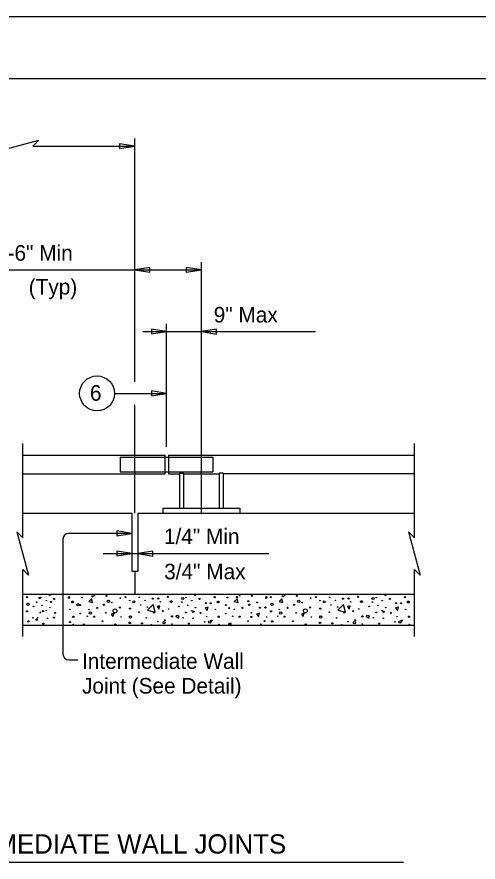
# Model space of a CAD drawing. Extents: x 2 to 71, y 0 to 22.
# Drawn here: x 19.85 to 23.59, y 15.16 to 22 of the extents above; entities that cross this region are included whole.
import ezdxf

# ---------------------------------------------------------------- set-up
doc = ezdxf.new("R2010")
doc.units = 0
doc.layers.add('Level 1', color=7, linetype='Continuous')

msp = doc.modelspace()

# ---------------------------------------------------------------- linework, layer by layer
at = {"layer": 'Level 1'}
for p, q in [((36, 22), (2, 22)), ((35.499, 21.499), (4.001, 21.499)), ((20.809, 20.8903), (20.809, 21.0153)), ((20.0298, 20.9997), (19.6798, 20.906)), ((20.0298, 20.9997), (19.9829, 20.9528)), ((19.9829, 20.9528), (20.809, 20.9528)), ((20.809, 19.0466), (20.809, 20.8903)), ((21.3487, 19.8903), (21.3487, 20.0153)), ((19.6523, 19.9528), (21.3487, 19.9528)), ((21.3487, 17.9841), (21.3487, 19.8903)), ((21.0674, 19.3903), (21.0674, 19.5153)), ((20.8752, 19.4528), (22.2717, 19.4528)), ((21.0674, 18.5217), (21.0674, 19.3903)), ((20.6451, 18.9528), (21.0674, 18.9528)), ((20.809, 17.9841), (20.809, 18.8591)), ((19.9017, 17.7843), (19.9017, 18.5466)), ((23.0742, 17.7843), (23.0742, 18.5466)), ((19.9017, 18.4528), (21.0517, 18.4528)), ((20.6924, 18.4363), (20.6924, 18.3177)), ((20.6924, 18.4363), (21.0517, 18.4363)), ((21.0517, 18.4528), (21.0517, 18.3005)), ((21.0517, 18.4363), (21.083, 18.4363)), ((21.083, 18.4528), (21.083, 18.3005)), ((21.083, 18.4528), (23.0742, 18.4528)), ((21.083, 18.4363), (21.4424, 18.4363)), ((21.4424, 18.4363), (21.4424, 18.3177)), ((19.9017, 18.3005), (21.0517, 18.3005)), ((20.6924, 18.3177), (21.0517, 18.3177)), ((21.0517, 18.3177), (21.083, 18.3177)), ((21.083, 18.3177), (21.4424, 18.3177)), ((21.083, 18.3005), (21.1728, 18.3005)), ((21.1728, 18.3074), (21.1728, 18.0232)), ((21.1728, 18.3074), (21.204, 18.3074)), ((21.204, 18.3074), (21.204, 18.0232)), ((21.204, 18.3005), (21.4933, 18.3005)), ((21.4933, 18.3074), (21.4933, 18.0232)), ((21.5245, 18.3074), (21.4933, 18.3074)), ((21.5245, 18.3074), (21.5245, 18.0232)), ((23.0742, 18.3005), (21.5245, 18.3005)), ((21.0362, 18.0232), (21.0362, 17.984)), ((21.0362, 18.0232), (21.6612, 18.0232)), ((21.6612, 18.0232), (21.6612, 17.984)), ((19.9017, 17.9841), (20.7862, 17.9841)), ((20.7862, 17.9841), (20.7862, 17.5154)), ((20.833, 17.9841), (23.0742, 17.9841)), ((20.833, 17.9841), (20.833, 17.5154)), ((19.8548, 17.8312), (19.9017, 17.7843)), ((19.8548, 17.8312), (19.9486, 17.4812)), ((20.7862, 17.8201), (20.2748, 17.8201)), ((23.0273, 17.8312), (23.0742, 17.7843)), ((23.0273, 17.8312), (23.1211, 17.4812)), ((20.2279, 17.7733), (20.2279, 16.8434)), ((20.5542, 17.656), (21.8951, 17.656)), ((19.9017, 16.9841), (19.9017, 17.528)), ((19.9017, 17.528), (19.9486, 17.4812)), ((20.7862, 17.5154), (20.833, 17.5154)), ((20.8096, 17.5154), (20.8096, 17.3279)), ((23.0742, 16.9841), (23.0742, 17.528)), ((23.0742, 17.528), (23.1211, 17.4812)), ((19.9017, 17.3279), (23.0742, 17.3279)), ((20.46, 17.2903), (20.4373, 17.2677)), ((20.4373, 17.2677), (20.4684, 17.2592)), ((20.4684, 17.2592), (20.46, 17.2903)), ((20.9578, 17.2442), (20.9124, 17.199)), ((20.9747, 17.182), (20.9578, 17.2442)), ((21.6378, 17.2903), (21.6152, 17.2677)), ((21.6152, 17.2677), (21.6463, 17.2592)), ((21.6463, 17.2592), (21.6378, 17.2903)), ((22.0012, 17.2903), (21.9786, 17.2677)), ((21.9786, 17.2677), (22.0097, 17.2592)), ((22.0097, 17.2592), (22.0012, 17.2903)), ((22.499, 17.2442), (22.4537, 17.199)), ((22.5159, 17.182), (22.499, 17.2442)), ((20.6412, 17.1728), (20.6186, 17.167)), ((20.6327, 17.1459), (20.6412, 17.1728)), ((20.9124, 17.199), (20.9747, 17.182)), ((21.0136, 17.2346), (20.991, 17.2289)), ((20.991, 17.2289), (21.0052, 17.2077)), ((21.0052, 17.2077), (21.0136, 17.2346)), ((21.4034, 17.2237), (21.3808, 17.218)), ((21.3808, 17.218), (21.3949, 17.1968)), ((21.3949, 17.1968), (21.4034, 17.2237)), ((21.819, 17.1728), (21.7965, 17.167)), ((21.8106, 17.1459), (21.819, 17.1728)), ((22.1824, 17.1728), (22.1598, 17.167)), ((22.1739, 17.1459), (22.1824, 17.1728)), ((22.4537, 17.199), (22.5159, 17.182)), ((22.5548, 17.2346), (22.5322, 17.2289)), ((22.5322, 17.2289), (22.5464, 17.2077)), ((22.5464, 17.2077), (22.5548, 17.2346)), ((22.9447, 17.2237), (22.9221, 17.218)), ((22.9221, 17.218), (22.9362, 17.1968)), ((22.9362, 17.1968), (22.9447, 17.2237)), ((20.6186, 17.167), (20.6327, 17.1459)), ((21.7965, 17.167), (21.8106, 17.1459)), ((22.1598, 17.167), (22.1739, 17.1459)), ((19.9017, 17.0778), (23.0742, 17.0778)), ((20.2748, 16.7966), (20.3489, 16.7966)), ((18.6557, 15.1594), (22.9846, 15.1594))]:
    msp.add_line(p, q, dxfattribs=at)
for points in [[(20.809, 20.9528), (20.6865, 20.9728), (20.6865, 20.9341)], [(20.809, 19.9528), (20.9315, 19.9328), (20.9315, 19.9716)], [(21.3487, 19.9528), (21.2262, 19.9728), (21.2262, 19.9341)], [(21.0674, 19.4528), (20.9449, 19.4728), (20.9449, 19.4341)], [(21.3487, 19.4528), (21.4712, 19.4328), (21.4712, 19.4716)], [(21.0674, 18.9528), (20.9449, 18.9728), (20.9449, 18.9341)], [(20.7862, 17.8201), (20.6637, 17.8401), (20.6637, 17.8013)], [(20.7862, 17.656), (20.6637, 17.676), (20.6637, 17.6372)], [(20.833, 17.656), (20.9555, 17.636), (20.9555, 17.6747)]]:
    msp.add_lwpolyline(points, close=True, dxfattribs=at)
for centre, radius in [((20.504, 18.9528), 0.1411), ((19.9367, 17.3034), 0.00448), ((20.1195, 17.3175), 0.00214), ((20.2789, 17.3034), 0.00448), ((20.4665, 17.3104), 0.00428), ((20.4812, 17.3147), 0.00214), ((20.5801, 17.3147), 0.00448), ((20.7342, 17.3034), 0.00448), ((21.0779, 17.3061), 0.00448), ((21.2974, 17.3175), 0.00214), ((21.4568, 17.3034), 0.00448), ((21.6377, 17.3036), 0.00568), ((21.659, 17.3147), 0.00214), ((21.758, 17.3147), 0.00448), ((21.8748, 17.3038), 0.00428), ((21.9121, 17.3034), 0.00448), ((22.0077, 17.3104), 0.00428), ((22.0224, 17.3147), 0.00214), ((22.1214, 17.3147), 0.00448), ((22.2755, 17.3034), 0.00448), ((22.6191, 17.3061), 0.00448), ((22.8386, 17.3175), 0.00214), ((22.998, 17.3034), 0.00448), ((19.9454, 17.2461), 0.00897), ((20.014, 17.2633), 0.00214), ((20.0398, 17.2982), 0.00568), ((20.0466, 17.3007), 0.00214), ((20.0589, 17.2374), 0.00214), ((20.0936, 17.2748), 0.00214), ((20.131, 17.2649), 0.00428), ((20.1558, 17.2892), 0.00448), ((20.2768, 17.2984), 0.00428), ((20.3058, 17.2645), 0.00789), ((20.3495, 17.242), 0.00897), ((20.368, 17.2398), 0.00425), ((20.3821, 17.3013), 0.00354), ((20.559, 17.2422), 0.00515), ((20.5956, 17.2703), 0.00897), ((20.6226, 17.261), 0.00284), ((20.6933, 17.2956), 0.00214), ((20.7682, 17.2759), 0.00214), ((20.8021, 17.2661), 0.00709), ((20.8456, 17.3034), 0.00214), ((20.8579, 17.2401), 0.00214), ((20.8926, 17.2775), 0.00214), ((20.9548, 17.2919), 0.00448), ((21.0001, 17.2928), 0.00428), ((21.0162, 17.2655), 0.00214), ((21.1048, 17.2672), 0.00789), ((21.1981, 17.2929), 0.00897), ((21.1919, 17.2633), 0.00214), ((21.2245, 17.3007), 0.00214), ((21.2368, 17.2374), 0.00214), ((21.2715, 17.2748), 0.00214), ((21.3337, 17.2892), 0.00448), ((21.3841, 17.2558), 0.00448), ((21.4243, 17.2547), 0.00428), ((21.4837, 17.2645), 0.00789), ((21.5459, 17.2398), 0.00425), ((21.56, 17.3013), 0.00354), ((21.729, 17.2703), 0.00428), ((21.7368, 17.2422), 0.00515), ((21.8004, 17.261), 0.00284), ((21.8711, 17.2956), 0.00214), ((21.9208, 17.2461), 0.00897), ((22.1002, 17.2422), 0.00515), ((22.1369, 17.2703), 0.00897), ((22.1638, 17.261), 0.00284), ((22.2345, 17.2956), 0.00214), ((22.3095, 17.2759), 0.00214), ((22.3434, 17.2661), 0.00709), ((22.3868, 17.3034), 0.00214), ((22.3991, 17.2401), 0.00214), ((22.4339, 17.2775), 0.00214), ((22.496, 17.2919), 0.00448), ((22.5414, 17.2928), 0.00428), ((22.5574, 17.2655), 0.00214), ((22.646, 17.2672), 0.00789), ((22.7393, 17.2929), 0.00897), ((22.7332, 17.2633), 0.00214), ((22.7657, 17.3007), 0.00214), ((22.778, 17.2374), 0.00214), ((22.8128, 17.2748), 0.00214), ((22.8749, 17.2892), 0.00448), ((22.9254, 17.2558), 0.00448), ((22.9656, 17.2547), 0.00428), ((23.0249, 17.2645), 0.00789), ((19.9369, 17.1888), 0.0043), ((19.9887, 17.229), 0.00284), ((20.0445, 17.18), 0.00284), ((20.0659, 17.1901), 0.00428), ((20.0935, 17.1948), 0.00214), ((20.1234, 17.2192), 0.00214), ((20.1643, 17.1761), 0.00448), ((20.2838, 17.2056), 0.00214), ((20.368, 17.1705), 0.00284), ((20.4387, 17.2051), 0.00214), ((20.4503, 17.1751), 0.00897), ((20.5045, 17.2171), 0.0043), ((20.5751, 17.176), 0.00284), ((20.6494, 17.1925), 0.0158), ((20.689, 17.22), 0.00448), ((20.771, 17.2115), 0.0043), ((20.8435, 17.1827), 0.00284), ((20.9114, 17.2234), 0.00214), ((20.9633, 17.1788), 0.00448), ((21.0365, 17.1905), 0.00448), ((21.0828, 17.2083), 0.00214), ((21.1666, 17.229), 0.00284), ((21.2224, 17.18), 0.00284), ((21.2713, 17.1948), 0.00214), ((21.2829, 17.1855), 0.00568), ((21.3013, 17.2192), 0.00214), ((21.3422, 17.1761), 0.00448), ((21.4617, 17.2056), 0.00214), ((21.5459, 17.1705), 0.00284), ((21.5742, 17.2153), 0.00428), ((21.6166, 17.2051), 0.00214), ((21.6823, 17.2171), 0.0043), ((21.753, 17.176), 0.00284), ((21.823, 17.2184), 0.00428), ((21.8669, 17.22), 0.00448), ((21.9123, 17.1888), 0.0043), ((21.98, 17.2051), 0.00214), ((21.9916, 17.1751), 0.00897), ((22.0457, 17.2171), 0.0043), ((22.1164, 17.176), 0.00284), ((22.1906, 17.1925), 0.0158), ((22.2303, 17.22), 0.00448), ((22.3123, 17.2115), 0.0043), ((22.3847, 17.1827), 0.00284), ((22.4527, 17.2234), 0.00214), ((22.5045, 17.1788), 0.00448), ((22.5777, 17.1905), 0.00448), ((22.624, 17.2083), 0.00214), ((22.7078, 17.229), 0.00284), ((22.7636, 17.18), 0.00284), ((22.8126, 17.1948), 0.00214), ((22.8242, 17.1855), 0.00568), ((22.8425, 17.2192), 0.00214), ((22.8834, 17.1761), 0.00448), ((23.0029, 17.2056), 0.00214), ((19.9464, 17.1072), 0.00603), ((19.9846, 17.1365), 0.00284), ((20.0152, 17.1215), 0.00568), ((20.0222, 17.1368), 0.00214), ((20.1031, 17.133), 0.00214), ((20.1556, 17.1383), 0.00428), ((20.2846, 17.102), 0.00428), ((20.3114, 17.145), 0.00583), ((20.4251, 17.1493), 0.00214), ((20.4807, 17.1458), 0.00448), ((20.5483, 17.109), 0.00359), ((20.6988, 17.1426), 0.00214), ((20.7692, 17.0958), 0.00603), ((20.7739, 17.1431), 0.00849), ((20.7768, 17.149), 0.00214), ((20.9021, 17.1357), 0.00214), ((20.9959, 17.106), 0.00214), ((21.0467, 17.0977), 0.00861), ((21.0524, 17.1166), 0.00448), ((21.1104, 17.1477), 0.00583), ((21.1558, 17.1478), 0.0103), ((21.1625, 17.1365), 0.00284), ((21.2001, 17.1368), 0.00214), ((21.281, 17.133), 0.00214), ((21.3748, 17.1033), 0.00214), ((21.3911, 17.1455), 0.00214), ((21.4159, 17.1035), 0.00897), ((21.4313, 17.1139), 0.00448), ((21.4893, 17.145), 0.00583), ((21.603, 17.1493), 0.00214), ((21.6586, 17.1458), 0.00448), ((21.7262, 17.109), 0.00359), ((21.7536, 17.1437), 0.00428), ((21.8607, 17.1102), 0.00428), ((21.8767, 17.1426), 0.00214), ((21.9219, 17.1072), 0.00603), ((21.9663, 17.1493), 0.00214), ((22.0219, 17.1458), 0.00448), ((22.0896, 17.109), 0.00359), ((22.2401, 17.1426), 0.00214), ((22.3105, 17.0958), 0.00603), ((22.3151, 17.1431), 0.00849), ((22.3181, 17.149), 0.00214), ((22.4433, 17.1357), 0.00214), ((22.5371, 17.106), 0.00214), ((22.588, 17.0977), 0.00861), ((22.5936, 17.1166), 0.00448), ((22.6517, 17.1477), 0.00583), ((22.697, 17.1478), 0.0103), ((22.7038, 17.1365), 0.00284), ((22.7413, 17.1368), 0.00214), ((22.8222, 17.133), 0.00214), ((22.916, 17.1033), 0.00214), ((22.9323, 17.1455), 0.00214), ((22.9571, 17.1035), 0.00897), ((22.9725, 17.1139), 0.00448), ((23.0306, 17.145), 0.00583), ((20.0693, 17.0893), 0.00448), ((20.3126, 17.0843), 0.00214), ((20.3977, 17.0828), 0.00447), ((20.6524, 17.0832), 0.00448), ((20.8683, 17.092), 0.00448), ((20.9437, 17.0797), 0.00214), ((21.1115, 17.087), 0.00214), ((21.2472, 17.0893), 0.00448), ((21.4904, 17.0843), 0.00214), ((21.5756, 17.0828), 0.00447), ((21.5799, 17.0865), 0.00861), ((21.8303, 17.0832), 0.00448), ((22.1937, 17.0832), 0.00448), ((22.4096, 17.092), 0.00448), ((22.4849, 17.0797), 0.00214), ((22.6528, 17.087), 0.00214), ((22.7885, 17.0893), 0.00448), ((23.0317, 17.0843), 0.00214)]:
    msp.add_circle(centre, radius, dxfattribs=at)
for centre, start, end in [((20.2748, 17.7732), 90, 180), ((20.2748, 16.8435), 180, 270)]:
    msp.add_arc(centre, 0.0469, start, end, dxfattribs=at)

# ---------------------------------------------------------------- texts
for s, height, p in [('1\'-6" Min', 0.126, (19.6533, 20.0267)), ('(Typ)', 0.126, (19.9505, 19.7527)), ('9" Max', 0.126, (21.4486, 19.5267)), ('6', 0.126, (20.4464, 18.8936)), ('1/4" Min', 0.126, (21.0454, 17.7326)), ('3/4" Max', 0.126, (21.0474, 17.4481)), ('Intermediate Wall', 0.126, (20.3819, 16.7234)), ('Joint (See Detail)', 0.126, (20.3819, 16.5234)), ('AT INTERMEDIATE WALL JOINTS', 0.156, (18.7318, 15.2284))]:
    msp.add_text(s, height=height, dxfattribs=at).set_placement(p)

doc.saveas('drawing.dxf')
